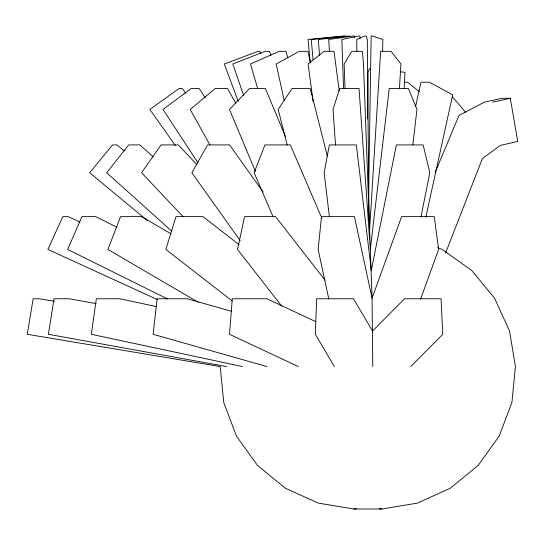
<?xml version="1.0" encoding="UTF-8"?>
<svg xmlns="http://www.w3.org/2000/svg" width="545" height="545" viewBox="0 0 545 545"><rect width="100%" height="100%" fill="white"/><g stroke="black" fill="none" stroke-linecap="round" stroke-linejoin="round"><path stroke-width="0.82" d="M367.603 118.994L368.052 72.383L369.251 68.874L370.464 68.874M368.699 189.067L371.159 35.99L372.364 35.99L382.828 39.499L382.638 51.407M404.097 88.488L405.024 72.383L400.105 71.681M369.292 235.099L380.628 51.325L391.106 51.325L400.943 63.99L399.431 88.549M412.81 144.854L416.973 109.463L408.423 88.508L389.232 88.508L370.314 249.453L372.058 298.238L372.753 366.553M421.006 216.787L429.814 172.738L423.138 144.916L396.379 144.916L371.288 270.415L356.341 144.916L329.344 144.916L324.146 172.738L329.364 216.535M415.637 106.33L420.931 82.234L429.562 82.234L452.684 94.898L425.849 217.046M420.651 299.028L438.602 249.426L434.263 216.638L401.59 216.638L372.058 298.238L354.454 216.638L321.496 216.638L318.116 249.426L328.785 298.878M445.606 252.975L482.366 158.649L500.181 145.467L517.75 141.414L510.243 98.093M435.08 172.588L459.047 115.336L484.498 102.147L502.183 98.264L510.358 98.264L492.68 102.147M410.787 366.553L442.765 334.289L441.048 298.769L404.533 298.769L372.555 331.026L353.494 298.769L316.659 298.769L315.323 334.289L334.378 366.553M54.309 301.29L39.206 298.769L33.156 298.769L27.25 334.289L220.221 366.553L223.736 402.387L236.441 436.095L257.472 465.376L285.382 488.238L318.28 503.117L353.923 509.01L381.738 509.01L417.381 503.117L450.279 488.238L478.19 465.376L499.213 436.095L511.919 402.387L515.441 366.553L509.534 331.026L494.601 298.238L471.67 270.415L442.288 249.453L437.574 247.689M353.923 509.01L356.375 508.764M344.202 35.99L308.041 39.499L310.262 62.362M346.177 35.99L311.25 39.499L313.075 59.821M349.631 35.99L318.314 39.499L319.54 55.59M404.186 82.234L407.496 82.234L419.446 91.73M379.286 508.764L381.738 509.01M96.111 303.613L69.351 298.769L54.057 298.769L48.403 334.289L226.522 366.553M156.381 306.562L119.839 298.769L96.342 298.769L91.328 334.289L242.457 366.553M231.455 311.297L187.228 298.769L157.13 298.769L153.097 334.289L266.934 366.553M79.802 221.931L68.227 216.638L62.818 216.638L47.885 249.426L157.451 299.587M315.841 321.707L266.927 298.769L232.279 298.769L229.493 334.289L298.285 366.553M116.957 227.21L95.634 216.638L81.948 216.638L67.655 249.426L167.438 298.912M170.973 233.812L141.584 216.638L120.561 216.638L107.883 249.426L198.251 302.25M239.119 244.698L202.951 216.638L176.028 216.638L165.823 249.426L232.122 300.881M124.233 150.89L117.025 144.916L112.59 144.916L89.659 172.738L147.334 220.548M153.165 156.844L139.888 144.916L128.681 144.916L106.725 172.738L171.852 231.23M196.97 164.699L178.283 144.916L161.061 144.916L141.584 172.738L183.052 216.631M452.336 96.785L465.662 112.277M325.038 280.178L275.559 216.638L244.562 216.638L237.525 249.426L281.799 306.276M263.146 192.065L229.595 144.916L207.536 144.916L191.86 172.738L240.216 240.686M185.811 93.365L182.364 88.508L179.182 88.508L149.807 109.463L175.401 145.542M205.254 97.766L199.191 88.508L191.152 88.508L163.03 109.463L198.005 162.88M235.753 103.339L227.51 88.508L215.159 88.508L190.205 109.463L209.989 145.065M321.836 218.191L290.328 144.916L264.938 144.916L254.134 172.738L272.902 216.392M285.43 136.4L265.388 88.508L249.576 88.508L229.493 109.463L255.448 171.491M260.742 53.71L259.849 51.325L258.119 51.325L224.295 63.99L238.233 101.397M270.933 55.338L269.557 51.325L265.17 51.325L232.797 63.99L243.56 95.3M287.862 57.859L285.955 51.325L279.217 51.325L250.489 63.99L257.642 88.501M327.368 156.19L310.248 88.508L292.045 88.508L278.202 109.463L287.181 144.956M310.309 62.137L307.932 51.325L299.3 51.325L276.186 63.99L284.224 100.58M339.256 90.947L333.996 51.325L324.057 51.325L308.123 63.99L313.164 101.922M335.516 145.045L333.022 109.463L339.678 88.508L359.032 88.508L370.314 249.453L363.488 63.99L362.364 51.325L351.798 51.325L344.133 63.99L345.04 88.658M354.427 37.687L354.325 35.99L353.33 35.99L328.758 39.499L329.432 51.353M360.034 38.545L359.945 35.99L358.794 35.99L341.858 39.499L343.561 88.821M369.026 220.636L367.296 39.499L366.097 35.99L364.878 35.99L356.73 39.499L356.846 51.407"/></g></svg>
